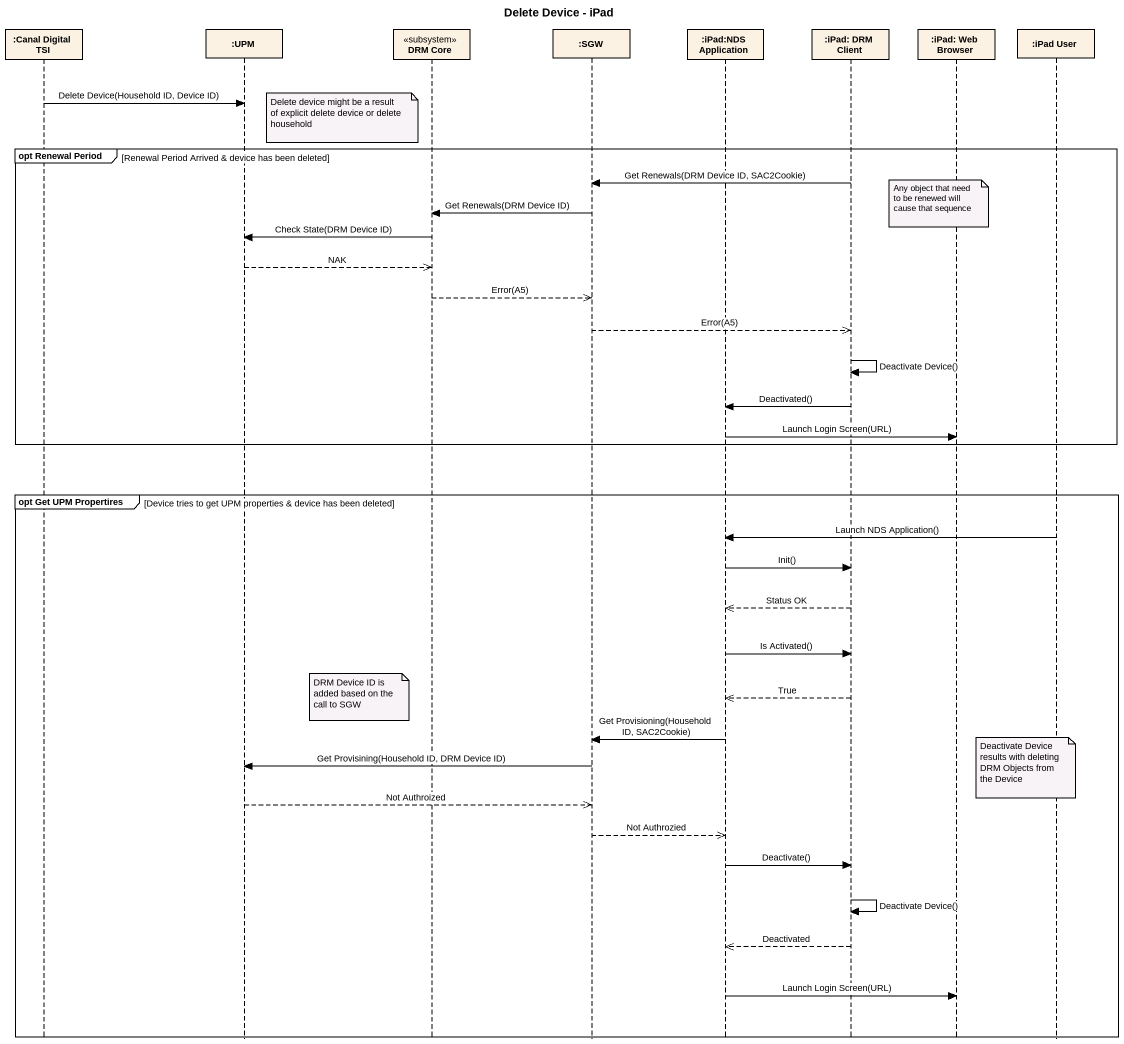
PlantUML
@startuml
title Delete Device - iPad
hide footbox
participant ":Canal Digital TSI" as Canal_Digital_TSI
participant ":UPM" as UPM
participant "DRM Core" as DRM_Core <<subsystem>>
participant ":SGW" as SGW
participant ":iPad:NDS Application" as iPad_NDS_Application
participant ":iPad: DRM Client" as iPad_DRM_Client
participant ":iPad: Web Browser" as iPad_Web_Browser
participant ":iPad User" as iPad_User

Canal_Digital_TSI -> UPM : Delete Device(Household ID, Device ID)
note left of DRM_Core : Delete device might be a result of explicit delete device or delete household
group opt Renewal Period [Renewal Period Arrived & device has been deleted]
  iPad_DRM_Client -> SGW : Get Renewals(DRM Device ID, SAC2Cookie)
  note over iPad_Web_Browser : Any object that need to be renewed will cause that sequence
  SGW -> DRM_Core : Get Renewals(DRM Device ID)
  DRM_Core -> UPM : Check State(DRM Device ID)
  UPM -->> DRM_Core : NAK
  DRM_Core -->> SGW : Error(A5)
  SGW -->> iPad_DRM_Client : Error(A5)
  iPad_DRM_Client -> iPad_DRM_Client : Deactivate Device()
  iPad_DRM_Client -> iPad_NDS_Application : Deactivated()
  iPad_NDS_Application -> iPad_Web_Browser : Launch Login Screen(URL)
end
group opt Get UPM Propertires [Device tries to get UPM properties & device has been deleted]
  iPad_User -> iPad_NDS_Application : Launch NDS Application()
  iPad_NDS_Application -> iPad_DRM_Client : Init()
  iPad_DRM_Client -->> iPad_NDS_Application : Status OK
  iPad_NDS_Application -> iPad_DRM_Client : Is Activated()
  note left of DRM_Core : DRM Device ID is added based on the call to SGW
  iPad_DRM_Client -->> iPad_NDS_Application : True
  iPad_NDS_Application -> SGW : Get Provisioning(Household ID, SAC2Cookie)
  SGW -> UPM : Get Provisining(Household ID, DRM Device ID)
  note over iPad_User : Deactivate Device results with deleting DRM Objects from the Device
  UPM -->> SGW : Not Authroized
  SGW -->> iPad_NDS_Application : Not Authrozied
  iPad_NDS_Application -> iPad_DRM_Client : Deactivate()
  iPad_DRM_Client -> iPad_DRM_Client : Deactivate Device()
  iPad_DRM_Client -->> iPad_NDS_Application : Deactivated
  iPad_NDS_Application -> iPad_Web_Browser : Launch Login Screen(URL)
end
@enduml
